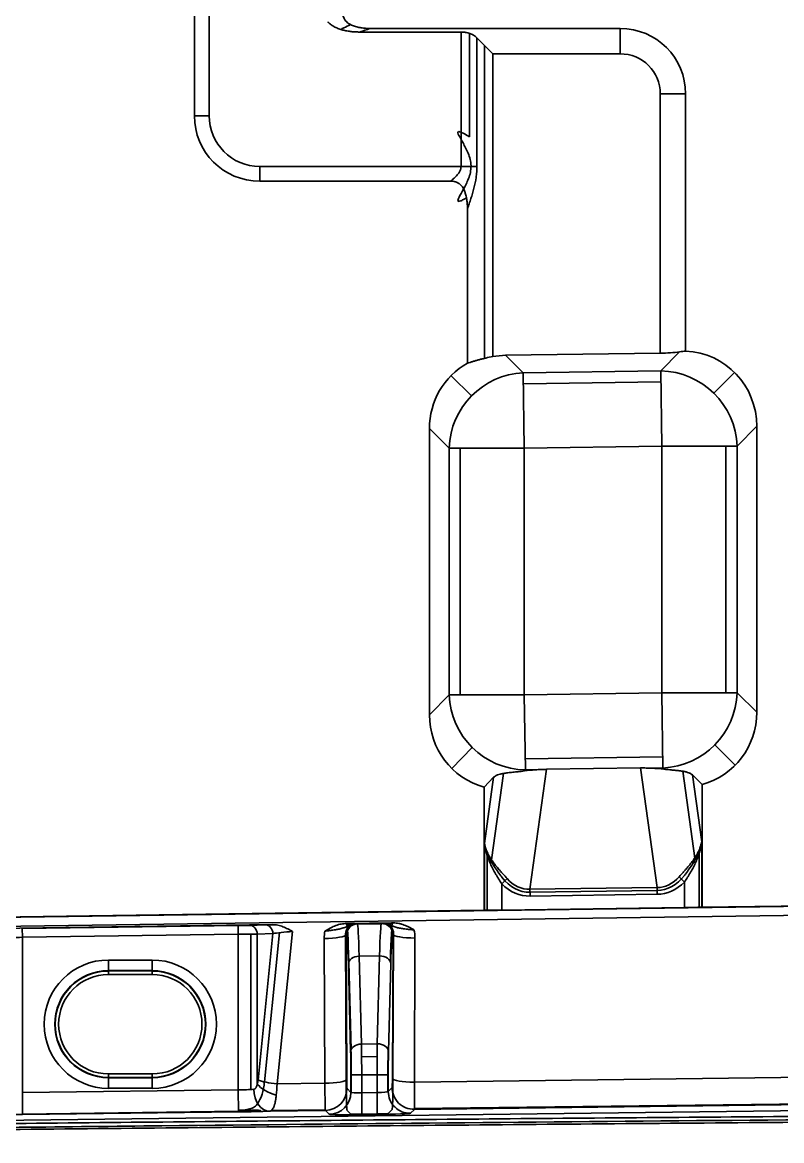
# Model space of a CAD drawing. Header units: millimetres. Extents: x 83 to 1196, y -164 to 735.
# Drawn here: x 229.8 to 264.6, y 95.4 to 146.6 of the extents above; entities that cross this region are included whole.
import ezdxf

# ---------------------------------------------------------------- set-up
doc = ezdxf.new("R2010")
doc.units = ezdxf.units.MM
doc.layers.add('1', color=7, linetype='Continuous', true_color=0xffffff)

msp = doc.modelspace()

# ---------------------------------------------------------------- linework, layer by layer
at = {"layer": '1', "color": 7, "linetype": 'Continuous', "lineweight": 35}
for p, q in [((237.662, 176.041), (237.662, 142.367)), ((238.338, 142.367), (238.338, 176.041)), ((245.241, 146.204), (249.886, 146.204)), ((257.18, 146.367), (245.719, 146.367)), ((249.886, 146.204), (249.886, 140.043)), ((250.271, 141.405), (250.271, 146.142)), ((257.18, 146.367), (257.18, 145.205)), ((251.342, 145.205), (250.614, 145.933)), ((250.614, 140.043), (250.614, 145.933)), ((250.957, 145.59), (250.957, 131.249)), ((251.342, 145.205), (257.18, 145.205)), ((251.342, 131.332), (251.342, 145.205)), ((259.018, 143.367), (259.018, 131.488)), ((260.18, 143.367), (259.018, 143.367)), ((260.18, 131.585), (260.18, 143.367)), ((238.338, 142.367), (237.662, 142.367)), ((249.886, 140.043), (240.662, 140.043)), ((240.662, 140.043), (240.662, 139.367)), ((249.886, 140.043), (250.614, 140.043)), ((240.662, 139.367), (249.408, 139.367)), ((250.18, 138.11), (250.18, 131.031)), ((259.018, 131.488), (251.926, 131.389)), ((251.926, 131.389), (252.738, 130.587)), ((259.043, 130.676), (259.903, 131.548)), ((252.738, 130.587), (259.043, 130.676)), ((259.092, 127.23), (259.043, 130.676)), ((250.367, 129.526), (249.426, 130.455)), ((252.786, 127.141), (252.738, 130.587)), ((252.745, 130.077), (259.05, 130.166)), ((262.419, 130.604), (261.475, 129.647)), ((263.439, 128.143), (262.538, 127.23)), ((263.439, 128.143), (263.439, 115.035)), ((249.34, 127.141), (248.439, 128.029)), ((248.439, 114.921), (248.439, 128.029)), ((249.34, 115.834), (249.34, 127.141)), ((249.34, 127.141), (252.786, 127.141)), ((249.85, 115.834), (249.85, 127.141)), ((259.092, 127.23), (252.786, 127.141)), ((252.786, 127.141), (252.786, 115.834)), ((259.092, 115.923), (259.092, 127.23)), ((259.092, 127.23), (262.538, 127.23)), ((262.028, 127.23), (262.028, 115.923)), ((262.538, 127.23), (262.538, 115.923)), ((248.439, 114.921), (249.34, 115.834)), ((249.34, 115.834), (252.786, 115.834)), ((252.786, 115.834), (259.092, 115.923)), ((252.835, 112.388), (252.786, 115.834)), ((259.092, 115.923), (262.538, 115.923)), ((259.14, 112.476), (259.092, 115.923)), ((262.538, 115.923), (263.439, 115.035)), ((249.459, 112.46), (250.403, 113.417)), ((262.453, 112.609), (261.511, 113.537)), ((252.828, 112.897), (259.133, 112.986)), ((251.288, 108.264), (251.833, 112.229)), ((252.835, 112.388), (252.791, 112.343)), ((253.29, 112.394), (252.835, 112.388)), ((253.802, 112.417), (253.046, 106.918)), ((258.114, 112.478), (253.802, 112.417)), ((258.87, 107), (258.114, 112.478)), ((259.14, 112.476), (258.624, 112.469)), ((259.194, 112.423), (259.14, 112.476)), ((260.048, 112.328), (260.596, 108.353)), ((251.38, 112.05), (250.939, 111.603)), ((250.964, 109.022), (251.38, 112.05)), ((260.493, 112.158), (260.915, 109.101)), ((260.939, 111.718), (260.493, 112.158)), ((260.939, 106.1), (260.939, 111.718)), ((250.939, 111.603), (250.939, 105.959)), ((250.964, 105.959), (250.964, 109.022)), ((260.915, 109.101), (260.915, 106.099)), ((251.08, 105.958), (251.08, 108.473)), ((260.798, 108.553), (260.798, 106.094)), ((378.831, 107.742), (179.031, 104.927)), ((179.031, 104.923), (378.831, 107.739)), ((179.038, 104.514), (378.838, 107.329)), ((251.993, 107.414), (251.751, 107.166)), ((251.751, 107.166), (251.751, 105.964)), ((259.884, 107.496), (260.127, 107.247)), ((260.127, 106.082), (260.127, 107.247)), ((253.046, 106.918), (258.87, 107)), ((253.046, 106.918), (253.05, 106.61)), ((253.048, 106.782), (258.872, 106.864)), ((258.874, 106.692), (253.05, 106.61)), ((258.87, 107), (258.874, 106.692)), ((260.127, 106.082), (251.751, 105.964)), ((260.939, 106.1), (260.915, 106.099)), ((260.939, 106.1), (285.939, 106.452)), ((225.939, 105.608), (250.939, 105.959)), ((250.964, 105.959), (250.939, 105.959)), ((228.221, 105.116), (241.24, 105.299)), ((229.774, 105.121), (239.668, 105.26)), ((229.774, 105.118), (239.668, 105.257)), ((229.779, 104.719), (229.774, 105.121)), ((239.674, 104.858), (239.668, 105.26)), ((240.19, 105.27), (240.911, 105.291)), ((241.302, 105.295), (240.541, 105.273)), ((244.576, 105.346), (246.791, 105.377)), ((244.638, 105.33), (244.841, 105.267)), ((245.104, 105.346), (245.134, 105.337)), ((246.238, 105.353), (245.134, 105.337)), ((245.142, 105.32), (246.229, 105.335)), ((246.238, 105.353), (246.268, 105.363)), ((246.747, 105.36), (246.537, 105.288)), ((229.779, 104.719), (239.674, 104.858)), ((229.779, 97.6), (229.779, 104.719)), ((239.674, 104.858), (239.674, 97.724)), ((240.254, 104.864), (240.254, 97.748)), ((240.544, 104.868), (241.264, 104.889)), ((240.544, 104.868), (240.544, 98.005)), ((241.264, 104.889), (240.581, 98.177)), ((241.568, 104.933), (240.871, 98.092)), ((242.162, 104.983), (241.451, 98.002)), ((243.611, 104.667), (243.641, 98.03)), ((244.62, 98.169), (244.59, 104.807)), ((244.615, 104.842), (244.646, 98.204)), ((244.615, 104.842), (244.638, 104.835)), ((246.74, 98.256), (246.771, 104.858)), ((246.747, 104.85), (246.771, 104.858)), ((246.766, 98.221), (246.797, 104.823)), ((247.745, 98.081), (247.775, 104.684)), ((235.732, 103.678), (233.722, 103.678)), ((233.722, 103.176), (233.722, 103.678)), ((235.732, 103.678), (235.732, 103.176)), ((244.842, 99.556), (244.737, 103.58)), ((246.153, 103.865), (245.215, 103.852)), ((245.215, 103.852), (245.319, 99.827)), ((246.048, 99.838), (246.153, 103.865)), ((233.722, 103.193), (235.732, 103.193)), ((235.732, 103.176), (233.722, 103.176)), ((233.722, 103.176), (233.722, 103.018)), ((235.732, 103.018), (233.722, 103.018)), ((235.732, 103.176), (235.732, 103.018)), ((244.722, 103.498), (244.826, 99.474)), ((246.56, 99.484), (246.664, 103.511)), ((245.319, 99.827), (246.048, 99.838)), ((246.041, 99.25), (245.328, 99.24)), ((233.722, 98.301), (233.722, 98.459)), ((233.722, 98.459), (235.732, 98.459)), ((235.732, 98.459), (235.732, 98.301)), ((244.838, 98.413), (244.838, 97.614)), ((244.838, 98.413), (245.334, 98.413)), ((244.85, 97.606), (244.85, 98.413)), ((245.334, 98.413), (246.04, 98.422)), ((245.334, 98.413), (245.334, 97.594)), ((246.548, 98.422), (246.04, 98.422)), ((246.04, 97.603), (246.04, 98.422)), ((246.535, 97.652), (246.535, 98.422)), ((246.548, 97.66), (246.548, 98.422)), ((233.722, 98.301), (235.732, 98.301)), ((233.722, 97.799), (233.722, 98.301)), ((235.732, 98.284), (233.722, 98.284)), ((235.732, 97.799), (235.732, 98.301)), ((241.451, 98.002), (243.641, 98.03)), ((247.745, 98.081), (265.751, 98.308)), ((313.469, 97.366), (190.904, 95.866)), ((239.674, 97.724), (229.779, 97.6)), ((229.792, 96.595), (229.779, 97.6)), ((233.722, 97.799), (235.732, 97.799)), ((239.686, 96.719), (239.674, 97.724)), ((244.659, 97.789), (244.838, 97.614)), ((245.334, 97.594), (246.04, 97.603)), ((246.548, 97.66), (246.728, 97.841)), ((313.484, 97.362), (191.658, 95.874)), ((247.745, 96.836), (265.777, 97.063)), ((247.747, 96.868), (265.774, 97.095)), ((229.792, 96.621), (239.686, 96.745)), ((239.686, 96.719), (229.792, 96.595)), ((241.105, 96.752), (243.667, 96.785)), ((241.19, 96.786), (243.664, 96.817)), ((243.667, 96.785), (243.846, 96.609)), ((244.658, 96.797), (244.838, 96.622)), ((246.037, 96.624), (245.331, 96.615)), ((245.334, 96.59), (246.04, 96.598)), ((246.728, 96.823), (246.548, 96.643)), ((247.566, 96.656), (247.745, 96.836))]:
    msp.add_line(p, q, dxfattribs=at)
for centre, radius, start, end in [((257.18, 143.367), 3, 0, 90), ((257.18, 143.367), 1.838, 0, 90), ((240.662, 142.367), 3, 180, 270), ((240.662, 142.367), 2.324, 180, 270), ((233.722, 100.738), 2.94, 90, 270), ((235.732, 100.738), 2.94, 270, 90), ((233.722, 100.738), 2.454, 90, 270), ((233.722, 100.738), 2.437, 90, 270), ((233.722, 100.738), 2.279, 90, 270), ((235.732, 100.738), 2.454, 270, 90), ((235.732, 100.738), 2.437, 270, 90), ((235.732, 100.738), 2.279, 270, 90)]:
    msp.add_arc(centre, radius, start, end, dxfattribs=at)
for centre, major_axis, ratio, start_param, end_param in [((252.081, 127.836), (-2.567, 2.532), 0.970682, 5.519693, 5.685538), ((259.018, 131.77), (1.6, 0.023), 0.176308, 4.709829, 5.295863), ((259.885, 128.034), (2.534, 2.57), 0.969883, 5.506043, 6.993855), ((251.993, 127.923), (-2.567, 2.532), 0.970682, 6.011349, 7.046678), ((259.092, 127.23), (2.492, -2.457), 0.969883, 0.793654, 2.347939), ((252.786, 127.141), (2.457, 2.492), 0.970682, 0.807304, 2.334289), ((252.786, 115.834), (-2.492, 2.457), 0.969883, 0.793654, 2.347939), ((259.092, 115.923), (-2.457, -2.492), 0.970682, 0.807304, 2.334289), ((251.993, 115.029), (-2.534, -2.57), 0.969883, 5.506043, 6.775744), ((259.885, 115.14), (2.567, -2.532), 0.970682, 5.776976, 7.046678), ((253.518, 111.841), (2.233, 0.111), 0.252964, 1.660403, 1.889621), ((258.36, 111.909), (-2.224, 0.034), 0.255118, 4.33228, 4.597407), ((253.402, 111.001), (0.602, 4.376), 0.611301, 2.71665, 3.23415), ((253.314, 110.36), (0.49, 3.565), 0.611301, 2.591963, 3.243441), ((253.402, 111.001), (0.56, 4.073), 0.535129, 2.71665, 3.23415), ((258.476, 111.072), (-0.561, 4.061), 0.536594, 3.065935, 3.566215), ((258.564, 110.434), (-0.491, 3.557), 0.612757, 3.058346, 3.690934), ((258.476, 111.072), (-0.602, 4.365), 0.612757, 3.065935, 3.566215), ((260.127, 106.089), (0.8, 0.011), 0.008555, 4.712269, 6.108532), ((251.751, 105.971), (0.8, 0.011), 0.008555, 3.316005, 4.712269), ((239.674, 105.266), (1.005, 0.014), 0.008555, 4.706689, 5.753561), ((239.668, 105.265), (0.603, 0.008), 0.008555, 4.712269, 5.759466), ((240.196, 104.868), (-0.012, 0.402), 0.865935, 4.687378, 6.266079), ((242.13, 105.302), (1.416, 0.02), 0.008641, 2.250131, 2.60815), ((240.916, 104.889), (-0.012, 0.402), 0.865935, 4.687378, 6.266079), ((242.177, 105.304), (1.012, 0.014), 0.008641, 2.614623, 3.861248), ((245.092, 104.85), (-0.313, 0.395), 0.995047, 6.080272, 7.269094), ((245.119, 104.842), (-0.326, 0.39), 0.984962, 5.608215, 7.164724), ((245.141, 104.835), (0.15, 0.48), 0.999624, 0.317237, 1.873747), ((244.637, 100.305), (0, 5.025), 0.026194, 5.421788, 6.272496), ((245.14, 100.312), (-0.007, 5.025), 0.022354, 5.493876, 6.27491), ((246.246, 100.327), (-0.007, 5.025), 0.024782, 0.008868, 0.789902), ((246.245, 104.85), (-0.162, 0.476), 0.999618, 4.384026, 5.968661), ((246.268, 104.858), (0.321, 0.394), 0.984785, 5.389761, 6.974396), ((246.294, 104.867), (0.309, 0.399), 0.994995, 0.211724, 0.531318), ((246.294, 104.867), (0.309, 0.399), 0.994995, 5.284195, 6.494639), ((246.749, 100.334), (0, 5.025), 0.026177, 0.011466, 0.865283), ((246.267, 104.683), (0.926, 1.196), 0.994995, 5.369171, 5.621898), ((229.779, 104.724), (1.005, 0.008), 0.005134, 3.665148, 4.712346), ((239.674, 104.864), (1.005, 0.008), 0.005134, 4.712346, 5.759543), ((242.136, 104.9), (1.016, 0.062), 0.079264, 1.540411, 2.596175), ((245.119, 104.667), (-0.94, 1.185), 0.995047, 0.677735, 0.902278), ((243.611, 104.842), (1.005, 0.005), 0.173633, 4.711402, 6.256601), ((244.637, 100.312), (0, 4.523), 0.026194, 5.493961, 6.274995), ((246.748, 100.327), (0, 4.523), 0.026177, 0.008922, 0.789957), ((247.776, 104.858), (-1.005, 0.005), 0.173634, 0.026584, 1.571412), ((245.224, 103.498), (0.502, 0.013), 0.704189, 1.571013, 3.104716), ((246.162, 103.511), (-0.502, 0.013), 0.703705, 3.178444, 4.749154), ((245.328, 99.474), (0.502, 0.013), 0.704189, 1.571013, 3.104716), ((244.798, 98.412), (0, 1.508), 0.026194, 4.712926, 5.493961), ((244.798, 98.405), (0, 2.01), 0.026194, 4.716285, 5.320137), ((245.3, 98.412), (-0.007, 2.01), 0.016593, 4.712733, 5.493768), ((246.085, 98.423), (-0.007, 2.01), 0.022688, 0.789829, 1.570863), ((246.057, 99.484), (-0.502, 0.013), 0.703705, 3.178444, 4.749154), ((246.588, 98.43), (0, 2.01), 0.026177, 0.971133, 1.574434), ((246.588, 98.423), (0, 1.508), 0.026177, 0.789957, 1.570991), ((240.295, 98.26), (0.003, 0.503), 0.578064, 4.184069, 4.548844), ((241.414, 98.005), (0.95, -0.327), 0.49134, 3.753065, 4.884651), ((240.003, 98.246), (0.01, 1.508), 0.578064, 3.822847, 4.614076), ((241.451, 98.177), (1, -0.102), 0.172787, 3.674031, 4.729791), ((241.165, 98.26), (-0.012, 1.507), 0.191124, 4.173945, 4.53872), ((243.641, 98.204), (1.005, 0.005), 0.173633, 4.711402, 6.256601), ((243.654, 98.292), (-0.013, 1.507), 0.010336, 1.745343, 3.115609), ((244.66, 98.304), (0, 1.508), 0.026182, 1.660593, 3.110573), ((244.659, 98.292), (0, 0.503), 0.026182, 1.74563, 3.115896), ((246.727, 98.343), (0, 0.503), 0.026186, 3.16795, 4.538216), ((246.727, 98.33), (0, 1.508), 0.026186, 3.172003, 4.639711), ((247.745, 98.256), (-1.005, 0.005), 0.173634, 0.026584, 1.571412), ((247.732, 98.343), (-0.013, 1.507), 0.007123, 3.167649, 4.537916), ((239.674, 97.776), (1.005, 0.025), 0.052036, 4.71108, 5.494642), ((241.092, 97.757), (0.039, -1.004), 0.705545, 4.685246, 6.246455), ((243.654, 97.789), (0.704, 0.717), 0.999327, 3.930624, 5.488207), ((243.833, 97.614), (0.704, 0.717), 0.999327, 3.930624, 5.488207), ((245.34, 97.634), (0.502, 0.019), 0.077993, 3.16482, 4.697219), ((245.321, 97.594), (-0.012, 1.005), 0.012216, 3.167621, 4.71224), ((246.046, 97.642), (0.502, 0.019), 0.077993, 4.697219, 6.254053), ((246.028, 97.603), (-0.012, 1.005), 0.012216, 3.167621, 4.71224), ((247.553, 97.66), (-0.713, 0.708), 0.99931, 0.782372, 2.365019), ((247.732, 97.841), (-0.713, 0.708), 0.99931, 0.782372, 2.365019), ((229.792, 96.648), (2.01, 0.025), 0.026031, 3.950323, 4.712062), ((239.674, 96.771), (1.005, 0.013), 0.026031, 4.72428, 7.851731), ((239.686, 96.772), (2.01, 0.025), 0.026031, 4.712062, 5.495624), ((245.353, 96.629), (1.507, 0.019), 0.026031, 3.167446, 4.699845), ((245.34, 96.628), (0.502, 0.006), 0.026031, 3.164302, 4.69389), ((246.046, 96.637), (0.502, 0.006), 0.026031, 4.69389, 6.258848), ((246.059, 96.638), (1.507, 0.019), 0.026031, 4.699845, 6.256679)]:
    msp.add_ellipse(centre, major_axis=major_axis, ratio=ratio, start_param=start_param, end_param=end_param, dxfattribs=at)
for points, knots in [([(245.719, 146.367), (245.649, 146.367), (245.58, 146.369), (245.443, 146.378), (245.375, 146.385), (245.239, 146.405), (245.172, 146.418), (245.072, 146.444), (245.039, 146.454), (244.973, 146.475), (244.94, 146.487), (244.875, 146.514), (244.844, 146.528), (244.798, 146.553), (244.783, 146.562), (244.753, 146.58), (244.738, 146.589), (244.695, 146.619), (244.642, 146.663), (244.596, 146.715), (244.565, 146.757), (244.555, 146.772), (244.537, 146.802), (244.529, 146.817), (244.507, 146.864), (244.495, 146.897), (244.482, 146.947), (244.478, 146.964), (244.472, 146.999), (244.469, 147.016), (244.463, 147.068), (244.462, 147.103), (244.462, 147.138)], [0, 0, 0, 0, 0.125, 0.125, 0.25, 0.25, 0.375, 0.375, 0.4375, 0.4375, 0.5, 0.5, 0.5625, 0.5625, 0.59375, 0.59375, 0.625, 0.625, 0.6875, 0.75, 0.75, 0.78125, 0.78125, 0.8125, 0.8125, 0.875, 0.875, 0.90625, 0.90625, 0.9375, 0.9375, 1, 1, 1, 1]), ([(243.785, 146.66), (243.787, 146.659), (243.788, 146.657), (243.791, 146.654), (243.793, 146.653), (243.797, 146.649), (243.806, 146.64), (243.827, 146.62), (243.87, 146.582), (243.909, 146.553), (243.988, 146.496), (244.043, 146.463), (244.13, 146.418), (244.16, 146.404), (244.22, 146.378), (244.25, 146.365), (244.342, 146.331), (244.404, 146.311), (244.53, 146.278), (244.593, 146.264), (244.721, 146.241), (244.785, 146.232), (244.883, 146.221), (244.915, 146.218), (244.981, 146.212), (245.013, 146.21), (245.111, 146.205), (245.176, 146.204), (245.241, 146.204)], [0, 0, 0, 0, 0.003906, 0.003906, 0.007812, 0.007812, 0.015625, 0.03125, 0.0625, 0.125, 0.125, 0.25, 0.25, 0.3125, 0.3125, 0.375, 0.375, 0.5, 0.5, 0.625, 0.625, 0.75, 0.75, 0.8125, 0.8125, 0.875, 0.875, 1, 1, 1, 1]), ([(244.363, 146.325), (244.415, 146.346), (244.467, 146.369), (244.623, 146.441), (244.723, 146.494), (244.814, 146.544)], [0, 0, 0, 0, 0.318102, 0.318102, 1, 1, 1, 1]), ([(245.241, 146.204), (245.322, 146.23), (245.402, 146.257), (245.562, 146.311), (245.641, 146.339), (245.719, 146.367)], [0, 0, 0, 0, 0.5, 0.5, 1, 1, 1, 1]), ([(250.614, 145.933), (250.568, 145.978), (250.518, 146.018), (250.435, 146.069), (250.407, 146.085), (250.362, 146.106), (250.347, 146.113), (250.316, 146.125), (250.301, 146.131), (250.223, 146.159), (250.158, 146.176), (250.074, 146.19), (250.057, 146.192), (250.023, 146.196), (250.006, 146.198), (249.955, 146.202), (249.921, 146.204), (249.886, 146.204)], [0, 0, 0, 0, 0.25, 0.25, 0.375, 0.375, 0.4375, 0.4375, 0.5, 0.5, 0.75, 0.75, 0.8125, 0.8125, 0.875, 0.875, 1, 1, 1, 1]), ([(250.137, 138.606), (250.084, 138.576), (250.036, 138.55), (249.939, 138.499), (249.893, 138.476), (249.781, 138.433), (249.742, 138.437), (249.741, 138.525), (249.779, 138.609), (249.896, 138.826), (249.975, 138.961), (250.135, 139.263), (250.218, 139.434), (250.305, 139.715), (250.326, 139.815), (250.346, 140.016), (250.344, 140.12), (250.317, 140.32), (250.292, 140.418), (250.23, 140.603), (250.194, 140.69), (250.078, 140.94), (249.993, 141.09), (249.848, 141.348), (249.788, 141.455), (249.746, 141.567), (249.739, 141.595), (249.745, 141.634), (249.758, 141.643), (249.803, 141.643), (249.834, 141.634), (249.913, 141.601), (249.962, 141.576), (250.09, 141.507), (250.176, 141.458), (250.271, 141.405)], [0, 0, 0, 0, 0.036264, 0.036264, 0.079365, 0.079365, 0.165568, 0.165568, 0.251771, 0.251771, 0.337973, 0.337973, 0.424176, 0.424176, 0.467278, 0.467278, 0.510379, 0.510379, 0.55348, 0.55348, 0.596582, 0.596582, 0.682785, 0.682785, 0.768987, 0.768987, 0.812089, 0.812089, 0.85519, 0.85519, 0.898292, 0.898292, 0.941393, 0.941393, 1, 1, 1, 1]), ([(249.886, 140.043), (249.886, 140.006), (249.881, 139.971), (249.868, 139.919), (249.862, 139.901), (249.849, 139.867), (249.842, 139.851), (249.826, 139.818), (249.817, 139.802), (249.799, 139.771), (249.789, 139.756), (249.759, 139.712), (249.737, 139.684), (249.691, 139.63), (249.667, 139.604), (249.618, 139.553), (249.593, 139.528), (249.516, 139.456), (249.462, 139.411), (249.408, 139.367)], [0, 0, 0, 0, 0.125, 0.125, 0.1875, 0.1875, 0.25, 0.25, 0.3125, 0.3125, 0.375, 0.375, 0.5, 0.5, 0.625, 0.625, 0.75, 0.75, 1, 1, 1, 1]), ([(250.18, 138.11), (250.207, 138.185), (250.233, 138.261), (250.286, 138.414), (250.312, 138.491), (250.362, 138.647), (250.386, 138.726), (250.421, 138.845), (250.432, 138.885), (250.454, 138.965), (250.465, 139.005), (250.517, 139.208), (250.552, 139.372), (250.588, 139.622), (250.598, 139.706), (250.611, 139.874), (250.614, 139.959), (250.614, 140.043)], [0, 0, 0, 0, 0.125, 0.125, 0.25, 0.25, 0.375, 0.375, 0.4375, 0.4375, 0.5, 0.5, 0.75, 0.75, 0.875, 0.875, 1, 1, 1, 1]), ([(249.408, 139.367), (249.443, 139.367), (249.478, 139.365), (249.547, 139.358), (249.581, 139.352), (249.631, 139.338), (249.648, 139.333), (249.681, 139.321), (249.713, 139.308), (249.744, 139.292), (249.774, 139.274), (249.788, 139.265), (249.831, 139.234), (249.857, 139.211), (249.893, 139.173), (249.904, 139.16), (249.926, 139.133), (249.937, 139.119), (249.967, 139.077), (249.985, 139.047), (250.017, 138.986), (250.032, 138.955), (250.052, 138.907), (250.058, 138.891), (250.07, 138.858), (250.076, 138.842), (250.092, 138.792), (250.102, 138.759), (250.128, 138.659), (250.141, 138.591), (250.161, 138.455), (250.168, 138.387), (250.175, 138.283), (250.177, 138.249), (250.179, 138.179), (250.18, 138.145), (250.18, 138.11)], [0, 0, 0, 0, 0.0625, 0.0625, 0.125, 0.125, 0.15625, 0.15625, 0.1875, 0.21875, 0.21875, 0.25, 0.25, 0.3125, 0.3125, 0.34375, 0.34375, 0.375, 0.375, 0.4375, 0.4375, 0.5, 0.5, 0.53125, 0.53125, 0.5625, 0.5625, 0.625, 0.625, 0.75, 0.75, 0.875, 0.875, 0.9375, 0.9375, 1, 1, 1, 1]), ([(251.342, 131.332), (251.231, 131.311), (251.123, 131.289), (250.965, 131.251), (250.913, 131.238), (250.835, 131.218), (250.81, 131.212), (250.759, 131.198), (250.734, 131.191), (250.659, 131.171), (250.611, 131.157), (250.517, 131.13), (250.472, 131.116), (250.405, 131.097), (250.384, 131.09), (250.341, 131.077), (250.319, 131.071), (250.257, 131.053), (250.217, 131.042), (250.18, 131.031)], [0, 0, 0, 0, 0.25, 0.25, 0.375, 0.375, 0.4375, 0.4375, 0.5, 0.5, 0.625, 0.625, 0.75, 0.75, 0.8125, 0.8125, 0.875, 0.875, 1, 1, 1, 1]), ([(260.18, 131.585), (260.138, 131.579), (260.094, 131.573), (260.002, 131.561), (259.953, 131.554), (259.903, 131.548)], [0, 0, 0, 0, 0.5, 0.5, 1, 1, 1, 1]), ([(251.38, 112.05), (251.4, 112.071), (251.425, 112.09), (251.482, 112.125), (251.515, 112.142), (251.591, 112.172), (251.634, 112.185), (251.705, 112.203), (251.73, 112.209), (251.784, 112.22), (251.812, 112.225), (251.9, 112.24), (251.964, 112.249), (252.102, 112.266), (252.175, 112.274), (252.294, 112.286), (252.335, 112.291), (252.399, 112.297), (252.42, 112.299), (252.464, 112.304), (252.486, 112.306), (252.598, 112.319), (252.693, 112.33), (252.791, 112.343)], [0, 0, 0, 0, 0.125, 0.125, 0.25, 0.25, 0.375, 0.375, 0.4375, 0.4375, 0.5, 0.5, 0.625, 0.625, 0.75, 0.75, 0.8125, 0.8125, 0.84375, 0.84375, 0.875, 0.875, 1, 1, 1, 1]), ([(253.29, 112.394), (253.373, 112.4), (253.457, 112.405), (253.628, 112.413), (253.714, 112.416), (253.802, 112.417)], [0, 0, 0, 0, 0.5, 0.5, 1, 1, 1, 1]), ([(258.114, 112.478), (258.201, 112.479), (258.288, 112.479), (258.458, 112.476), (258.541, 112.473), (258.624, 112.469)], [0, 0, 0, 0, 0.5, 0.5, 1, 1, 1, 1]), ([(259.194, 112.423), (259.284, 112.413), (259.37, 112.404), (259.532, 112.388), (259.609, 112.381), (259.754, 112.366), (259.822, 112.359), (259.901, 112.349), (259.917, 112.347), (259.948, 112.343), (259.963, 112.341), (260.007, 112.335), (260.035, 112.331), (260.116, 112.317), (260.165, 112.307), (260.253, 112.284), (260.293, 112.271), (260.346, 112.25), (260.363, 112.243), (260.395, 112.228), (260.409, 112.22), (260.45, 112.195), (260.473, 112.177), (260.493, 112.158)], [0, 0, 0, 0, 0.125, 0.125, 0.25, 0.25, 0.375, 0.375, 0.40625, 0.40625, 0.4375, 0.4375, 0.5, 0.5, 0.625, 0.625, 0.75, 0.75, 0.8125, 0.8125, 0.875, 0.875, 1, 1, 1, 1]), ([(250.964, 109.022), (250.966, 109.005), (250.969, 108.988), (250.976, 108.955), (250.986, 108.904), (251, 108.854), (251.031, 108.754), (251.056, 108.687), (251.101, 108.587), (251.125, 108.537), (251.152, 108.486), (251.171, 108.452), (251.181, 108.435), (251.21, 108.385), (251.231, 108.351), (251.274, 108.284), (251.297, 108.25), (251.368, 108.149), (251.418, 108.082), (251.523, 107.949), (251.578, 107.883), (251.664, 107.783), (251.693, 107.749), (251.752, 107.682), (251.782, 107.649), (251.873, 107.548), (251.933, 107.481), (251.993, 107.414)], [0, 0, 0, 0, 0.03125, 0.03125, 0.0625, 0.125, 0.125, 0.25, 0.25, 0.3125, 0.34375, 0.34375, 0.375, 0.375, 0.4375, 0.4375, 0.5, 0.5, 0.625, 0.625, 0.75, 0.75, 0.8125, 0.8125, 0.875, 0.875, 1, 1, 1, 1]), ([(251.751, 107.166), (251.703, 107.243), (251.655, 107.319), (251.584, 107.435), (251.561, 107.473), (251.515, 107.55), (251.492, 107.588), (251.426, 107.703), (251.383, 107.78), (251.303, 107.933), (251.265, 108.011), (251.194, 108.166), (251.162, 108.244), (251.118, 108.361), (251.104, 108.4), (251.078, 108.477), (251.042, 108.594), (251.014, 108.71), (250.991, 108.827), (250.984, 108.866), (250.972, 108.944), (250.967, 108.983), (250.964, 109.022)], [0, 0, 0, 0, 0.125, 0.125, 0.1875, 0.1875, 0.25, 0.25, 0.375, 0.375, 0.5, 0.5, 0.625, 0.625, 0.6875, 0.6875, 0.75, 0.875, 0.875, 0.9375, 0.9375, 1, 1, 1, 1]), ([(250.964, 109.022), (250.974, 108.939), (250.991, 108.855), (251.036, 108.689), (251.065, 108.606), (251.169, 108.357), (251.261, 108.19), (251.472, 107.862), (251.593, 107.696), (251.729, 107.514), (251.743, 107.495), (251.758, 107.476)], [0, 0, 0, 0, 0.160501, 0.160501, 0.321003, 0.321003, 0.642006, 0.642006, 0.963009, 0.963009, 1, 1, 1, 1]), ([(259.884, 107.496), (259.945, 107.563), (260.005, 107.629), (260.096, 107.73), (260.126, 107.763), (260.185, 107.83), (260.214, 107.864), (260.3, 107.963), (260.355, 108.029), (260.46, 108.162), (260.51, 108.229), (260.581, 108.33), (260.604, 108.364), (260.647, 108.431), (260.668, 108.465), (260.697, 108.515), (260.707, 108.532), (260.726, 108.566), (260.753, 108.616), (260.777, 108.666), (260.822, 108.766), (260.847, 108.833), (260.878, 108.933), (260.892, 108.983), (260.902, 109.034), (260.909, 109.067), (260.912, 109.084), (260.915, 109.101)], [0, 0, 0, 0, 0.125, 0.125, 0.1875, 0.1875, 0.25, 0.25, 0.375, 0.375, 0.5, 0.5, 0.5625, 0.5625, 0.625, 0.625, 0.65625, 0.65625, 0.6875, 0.75, 0.75, 0.875, 0.875, 0.9375, 0.96875, 0.96875, 1, 1, 1, 1]), ([(260.121, 107.557), (260.136, 107.578), (260.151, 107.598), (260.289, 107.782), (260.408, 107.944), (260.618, 108.272), (260.71, 108.438), (260.847, 108.767), (260.894, 108.935), (260.915, 109.101)], [0, 0, 0, 0, 0.039781, 0.039781, 0.359854, 0.359854, 0.679927, 0.679927, 1, 1, 1, 1]), ([(260.915, 109.101), (260.913, 109.082), (260.91, 109.062), (260.905, 109.023), (260.897, 108.964), (260.874, 108.828), (260.845, 108.712), (260.812, 108.596), (260.8, 108.557), (260.774, 108.479), (260.76, 108.44), (260.716, 108.323), (260.684, 108.246), (260.613, 108.091), (260.575, 108.014), (260.495, 107.86), (260.452, 107.783), (260.386, 107.669), (260.363, 107.63), (260.317, 107.554), (260.294, 107.515), (260.223, 107.4), (260.175, 107.324), (260.127, 107.247)], [0, 0, 0, 0, 0.03125, 0.03125, 0.0625, 0.125, 0.25, 0.25, 0.3125, 0.3125, 0.375, 0.375, 0.5, 0.5, 0.625, 0.625, 0.75, 0.75, 0.8125, 0.8125, 0.875, 0.875, 1, 1, 1, 1]), ([(242.162, 104.983), (242.144, 104.993), (242.126, 105.004), (242.091, 105.024), (242.038, 105.055), (241.984, 105.084), (241.874, 105.14), (241.8, 105.175), (241.685, 105.219), (241.646, 105.232), (241.566, 105.256), (241.526, 105.266), (241.446, 105.283), (241.405, 105.289), (241.323, 105.298), (241.282, 105.3), (241.24, 105.299)], [0, 0, 0, 0, 0.0625, 0.0625, 0.125, 0.25, 0.25, 0.5, 0.5, 0.625, 0.625, 0.75, 0.75, 0.875, 0.875, 1, 1, 1, 1]), ([(243.647, 105.004), (243.665, 105.005), (243.683, 105.007), (243.719, 105.011), (243.737, 105.013), (243.79, 105.019), (243.826, 105.023), (243.931, 105.035), (243.999, 105.045), (244.083, 105.058), (244.1, 105.06), (244.133, 105.066), (244.181, 105.074), (244.228, 105.083), (244.289, 105.096), (244.319, 105.103), (244.378, 105.118), (244.406, 105.126), (244.462, 105.142), (244.49, 105.151), (244.543, 105.169), (244.57, 105.179), (244.622, 105.2), (244.648, 105.211), (244.699, 105.233), (244.725, 105.244), (244.778, 105.267), (244.805, 105.278), (244.861, 105.299), (244.889, 105.309), (244.948, 105.326), (244.979, 105.333), (245.025, 105.341), (245.041, 105.343), (245.065, 105.345), (245.073, 105.345), (245.089, 105.346), (245.096, 105.346), (245.104, 105.346)], [0, 0, 0, 0, 0.03125, 0.03125, 0.0625, 0.0625, 0.125, 0.125, 0.25, 0.25, 0.28125, 0.28125, 0.3125, 0.375, 0.375, 0.4375, 0.4375, 0.5, 0.5, 0.5625, 0.5625, 0.625, 0.625, 0.6875, 0.6875, 0.75, 0.75, 0.8125, 0.8125, 0.875, 0.875, 0.9375, 0.9375, 0.96875, 0.96875, 0.984375, 0.984375, 1, 1, 1, 1]), ([(244.576, 105.346), (244.533, 105.345), (244.492, 105.342), (244.409, 105.331), (244.368, 105.324), (244.286, 105.305), (244.246, 105.293), (244.166, 105.267), (244.127, 105.253), (244.011, 105.205), (243.936, 105.169), (243.826, 105.11), (243.772, 105.079), (243.718, 105.047), (243.682, 105.025), (243.665, 105.015), (243.647, 105.004)], [0, 0, 0, 0, 0.125, 0.125, 0.25, 0.25, 0.375, 0.375, 0.5, 0.5, 0.75, 0.75, 0.875, 0.9375, 0.9375, 1, 1, 1, 1]), ([(244.576, 105.346), (244.592, 105.346), (244.608, 105.346), (244.64, 105.346), (244.655, 105.347), (244.701, 105.347), (244.729, 105.347), (244.812, 105.347), (244.862, 105.347), (244.917, 105.348), (244.928, 105.348), (244.949, 105.347), (244.959, 105.347), (244.988, 105.347), (245.006, 105.347), (245.039, 105.347), (245.054, 105.347), (245.074, 105.347), (245.081, 105.347), (245.09, 105.347), (245.093, 105.347), (245.099, 105.346), (245.102, 105.346), (245.104, 105.346)], [0, 0, 0, 0, 0.0625, 0.0625, 0.125, 0.125, 0.25, 0.25, 0.5, 0.5, 0.5625, 0.5625, 0.625, 0.625, 0.75, 0.75, 0.875, 0.875, 0.9375, 0.9375, 0.96875, 0.96875, 1, 1, 1, 1]), ([(246.268, 105.363), (246.281, 105.363), (246.314, 105.365), (246.388, 105.367), (246.505, 105.371), (246.649, 105.374), (246.757, 105.377), (246.791, 105.377)], [0, 0, 0, 0, 0.225148, 0.450296, 0.675445, 0.900593, 1, 1, 1, 1]), ([(246.268, 105.363), (246.275, 105.363), (246.291, 105.363), (246.313, 105.362), (246.335, 105.36), (246.357, 105.358), (246.379, 105.355), (246.4, 105.351), (246.42, 105.347), (246.44, 105.342), (246.467, 105.335), (246.501, 105.325), (246.542, 105.312), (246.582, 105.297), (246.632, 105.277), (246.695, 105.252), (246.771, 105.222), (246.853, 105.194), (246.936, 105.169), (247.02, 105.149), (247.106, 105.131), (247.203, 105.115), (247.31, 105.1), (247.391, 105.091), (247.441, 105.086), (247.456, 105.084), (247.471, 105.083), (247.486, 105.081), (247.501, 105.08), (247.517, 105.078), (247.532, 105.077), (247.548, 105.076), (247.564, 105.074), (247.58, 105.073), (247.596, 105.072), (247.612, 105.07), (247.629, 105.069), (247.645, 105.068), (247.662, 105.066), (247.678, 105.065), (247.695, 105.064), (247.712, 105.063), (247.723, 105.062), (247.729, 105.061)], [0, 0, 0, 0, 0.015062, 0.02999, 0.044762, 0.059363, 0.073777, 0.087994, 0.102007, 0.115808, 0.129398, 0.158951, 0.188888, 0.21918, 0.249821, 0.307408, 0.368538, 0.433328, 0.501938, 0.557815, 0.617736, 0.681743, 0.749869, 0.822145, 0.83098, 0.839873, 0.848825, 0.857834, 0.866902, 0.876029, 0.885215, 0.89446, 0.903763, 0.913126, 0.922547, 0.932026, 0.941564, 0.95116, 0.960813, 0.970524, 0.980293, 0.990118, 1, 1, 1, 1]), ([(247.729, 105.066), (247.726, 105.066), (247.724, 105.067), (247.719, 105.069), (247.717, 105.07), (247.71, 105.073), (247.705, 105.076), (247.691, 105.083), (247.682, 105.089), (247.655, 105.104), (247.637, 105.114), (247.582, 105.144), (247.545, 105.163), (247.471, 105.201), (247.433, 105.218), (247.357, 105.252), (247.318, 105.268), (247.24, 105.297), (247.201, 105.311), (247.141, 105.328), (247.121, 105.334), (247.08, 105.344), (247.06, 105.348), (246.999, 105.361), (246.958, 105.367), (246.875, 105.376), (246.833, 105.378), (246.791, 105.377)], [0, 0, 0, 0, 0.007813, 0.007813, 0.015625, 0.015625, 0.03125, 0.03125, 0.0625, 0.0625, 0.125, 0.125, 0.25, 0.25, 0.375, 0.375, 0.5, 0.5, 0.625, 0.625, 0.6875, 0.6875, 0.75, 0.75, 0.875, 0.875, 1, 1, 1, 1]), ([(240.544, 98.005), (240.539, 97.975), (240.532, 97.945), (240.52, 97.903), (240.515, 97.889), (240.505, 97.863), (240.499, 97.851), (240.486, 97.827), (240.479, 97.817), (240.464, 97.797), (240.455, 97.788), (240.441, 97.778), (240.436, 97.775), (240.427, 97.769), (240.421, 97.766), (240.406, 97.76), (240.395, 97.758), (240.383, 97.757)], [0, 0, 0, 0, 0.25, 0.25, 0.375, 0.375, 0.5, 0.5, 0.625, 0.625, 0.75, 0.75, 0.8125, 0.8125, 0.875, 0.875, 1, 1, 1, 1]), ([(241.419, 97.489), (241.413, 97.434), (241.406, 97.381), (241.395, 97.305), (241.391, 97.28), (241.383, 97.232), (241.378, 97.209), (241.364, 97.141), (241.354, 97.1), (241.337, 97.042), (241.331, 97.023), (241.319, 96.988), (241.313, 96.971), (241.293, 96.924), (241.28, 96.896), (241.25, 96.847), (241.234, 96.826), (241.2, 96.792), (241.183, 96.779), (241.145, 96.76), (241.126, 96.754), (241.105, 96.752)], [0, 0, 0, 0, 0.125, 0.125, 0.1875, 0.1875, 0.25, 0.25, 0.375, 0.375, 0.4375, 0.4375, 0.5, 0.5, 0.625, 0.625, 0.75, 0.75, 0.875, 0.875, 1, 1, 1, 1]), ([(240.544, 97.071), (240.521, 97.039), (240.495, 97.011), (240.409, 96.938), (240.338, 96.902), (240.095, 96.821), (239.888, 96.801), (239.68, 96.798), (239.678, 96.798), (239.676, 96.798)], [0, 0, 0, 0, 0.15116, 0.15116, 0.43213, 0.43213, 0.99407, 0.99407, 1, 1, 1, 1]), ([(182.371, 95.402), (187.855, 95.464), (193.339, 95.526), (204.308, 95.648), (209.793, 95.708), (220.761, 95.826), (226.246, 95.884), (234.472, 95.967), (237.214, 95.994), (242.698, 96.048), (245.44, 96.074), (250.924, 96.124), (253.666, 96.148), (259.149, 96.195), (261.891, 96.217), (267.375, 96.259), (270.116, 96.278), (275.599, 96.313), (278.34, 96.329), (283.823, 96.354), (286.564, 96.364), (292.045, 96.377), (294.785, 96.379), (298.894, 96.374), (300.263, 96.371), (303.002, 96.361), (304.371, 96.354), (307.109, 96.336), (308.477, 96.325), (311.214, 96.296), (312.582, 96.279), (313.95, 96.258)], [0, 0, 0, 0, 0.125, 0.125, 0.25, 0.25, 0.375, 0.375, 0.4375, 0.4375, 0.5, 0.5, 0.5625, 0.5625, 0.625, 0.625, 0.6875, 0.6875, 0.75, 0.75, 0.8125, 0.8125, 0.875, 0.875, 0.90625, 0.90625, 0.9375, 0.9375, 0.96875, 0.96875, 1, 1, 1, 1]), ([(313.898, 96.386), (309.778, 96.447), (305.652, 96.476), (297.171, 96.504), (292.816, 96.501), (279.749, 96.464), (271.034, 96.403), (253.602, 96.259), (244.884, 96.173), (231.807, 96.037), (227.448, 95.989), (218.73, 95.894), (214.37, 95.846), (200.805, 95.698), (191.598, 95.598), (182.392, 95.498)], [0, 0, 0, 0, 0.094231, 0.094231, 0.193635, 0.193635, 0.392443, 0.392443, 0.59125, 0.59125, 0.690654, 0.690654, 0.790058, 0.790058, 1, 1, 1, 1]), ([(190.381, 95.766), (195.528, 95.824), (200.675, 95.881), (210.969, 95.993), (216.116, 96.049), (226.41, 96.157), (231.557, 96.209), (239.276, 96.285), (241.849, 96.31), (246.996, 96.358), (249.569, 96.382), (254.715, 96.427), (257.288, 96.449), (262.433, 96.49), (265.006, 96.51), (270.151, 96.547), (272.724, 96.564), (277.868, 96.594), (280.44, 96.607), (285.583, 96.628), (288.155, 96.636), (293.297, 96.645), (295.867, 96.645), (299.722, 96.638), (301.007, 96.635), (303.575, 96.624), (304.86, 96.618), (307.428, 96.6), (308.711, 96.589), (311.278, 96.562), (312.561, 96.546), (313.844, 96.527)], [0, 0, 0, 0, 0.125, 0.125, 0.25, 0.25, 0.375, 0.375, 0.4375, 0.4375, 0.5, 0.5, 0.5625, 0.5625, 0.625, 0.625, 0.6875, 0.6875, 0.75, 0.75, 0.8125, 0.8125, 0.875, 0.875, 0.90625, 0.90625, 0.9375, 0.9375, 0.96875, 0.96875, 1, 1, 1, 1])]:
    msp.add_open_spline(points, degree=3, knots=knots, dxfattribs=at)

doc.saveas('drawing.dxf')
